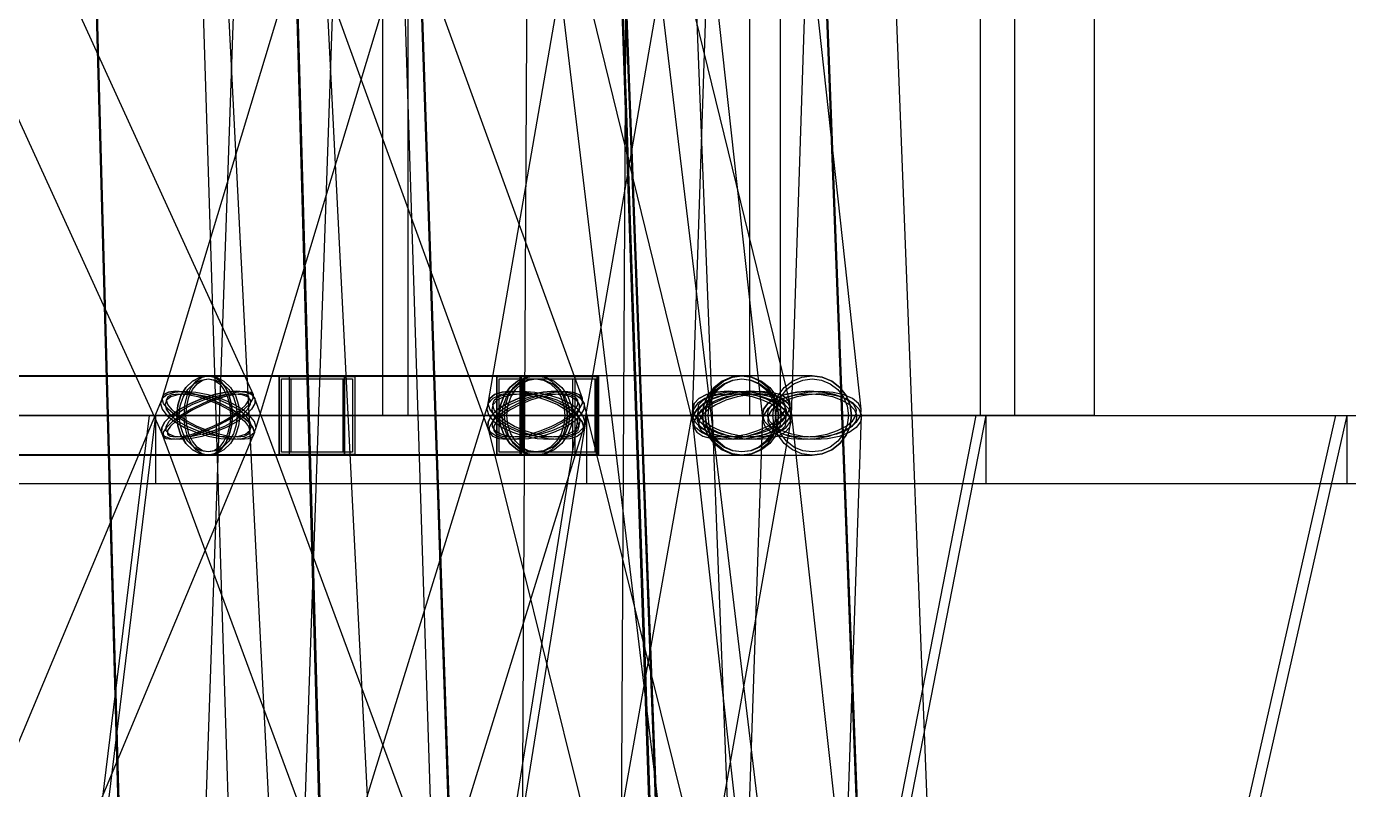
# Model space of a CAD drawing. Header units: millimetres. Extents: x -123812 to 252100, y -3000 to 639000.
# Drawn here: x 6533 to 13302, y 453083 to 456993 of the extents above; entities that cross this region are included whole.
import ezdxf

# ---------------------------------------------------------------- set-up
doc = ezdxf.new("R2010")
doc.units = ezdxf.units.MM
doc.layers.add('D-STR-DECK', color=7, linetype='Continuous', lineweight=25)
doc.layers.add('D-STR-STRC', color=7, linetype='Continuous', lineweight=25)

msp = doc.modelspace()

# ---------------------------------------------------------------- linework, layer by layer
at = {"layer": 'D-STR-DECK'}
for points in [[(5910, 455000), (5910, 460000), (8485.3, 460000), (8485.3, 455000)], [(5910, 455000), (5910, 460000), (8485.3, 460000), (8485.3, 455000)], [(8358, 455000), (8358, 460000), (10392.3, 460000), (10392.3, 455000)], [(8358, 455000), (8358, 460000), (10392.3, 460000), (10392.3, 455000)], [(10236.4, 455000), (10236.4, 460000), (11591.1, 460000), (11591.1, 455000)], [(10236.4, 455000), (10236.4, 460000), (11591.1, 460000), (11591.1, 455000)], [(11417.2, 455000), (11417.2, 460000), (12000, 460000), (12000, 455000)], [(11417.2, 455000), (11417.2, 460000), (12000, 460000), (12000, 455000)], [(1294.1, 454650), (1294.1, 455000), (7194.4, 455000), (7194.4, 454650)], [(1294.1, 454650), (1294.1, 455000), (7194.4, 455000), (7194.4, 454650)], [(1913.4, 454650), (1913.4, 455000), (9400, 455000), (9400, 454650)], [(1913.4, 454650), (1913.4, 455000), (9400, 455000), (9400, 454650)], [(2500, 454650), (2500, 455000), (11444.7, 455000), (11444.7, 454650)], [(2500, 454650), (2500, 455000), (11444.7, 455000), (11444.7, 454650)], [(3043.8, 454650), (3043.8, 455000), (13293.6, 455000), (13293.6, 454650)], [(3043.8, 454650), (3043.8, 455000), (13293.6, 455000), (13293.6, 454650)], [(3535.5, 454650), (3535.5, 455000), (14915, 455000), (14915, 454650)], [(3535.5, 454650), (3535.5, 455000), (14915, 455000), (14915, 454650)], [(3966.8, 454650), (3966.8, 455000), (16281.3, 455000), (16281.3, 454650)], [(3966.8, 454650), (3966.8, 455000), (16281.3, 455000), (16281.3, 454650)], [(4016.9, 445000), (4845.1, 455000), (7194.4, 455000), (5969.9, 445000)], [(4016.9, 445000), (4845.1, 455000), (7194.4, 455000), (5969.9, 445000)], [(4330.1, 454650), (4330.1, 455000), (17368.9, 455000), (17368.9, 454650)], [(4330.1, 454650), (4330.1, 455000), (17368.9, 455000), (17368.9, 454650)], [(4619.4, 454650), (4619.4, 455000), (18159.4, 455000), (18159.4, 454650)], [(4619.4, 454650), (4619.4, 455000), (18159.4, 455000), (18159.4, 454650)], [(4829.6, 454650), (4829.6, 455000), (18639.2, 455000), (18639.2, 454650)], [(4829.6, 454650), (4829.6, 455000), (18639.2, 455000), (18639.2, 454650)], [(4957.2, 454650), (4957.2, 455000), (18800, 455000), (18800, 454650)], [(4957.2, 454650), (4957.2, 455000), (18800, 455000), (18800, 454650)], [(5939.2, 445000), (7163.8, 455000), (9400, 455000), (7800, 445000)], [(5939.2, 445000), (7163.8, 455000), (9400, 455000), (7800, 445000)], [(7760, 445000), (9360, 455000), (11444.7, 455000), (9496.7, 445000)], [(7760, 445000), (9360, 455000), (11444.7, 455000), (9496.7, 445000)], [(9448, 445000), (11396, 455000), (13293.6, 455000), (11030.9, 445000)], [(9448, 445000), (11396, 455000), (13293.6, 455000), (11030.9, 445000)], [(10974.3, 445000), (13237, 455000), (14915, 455000), (12376.3, 445000)], [(10974.3, 445000), (13237, 455000), (14915, 455000), (12376.3, 445000)]]:
    msp.add_lwpolyline(points, close=True, dxfattribs=at)
at = {"layer": 'D-STR-STRC'}
for points in [[(6660.3, 474987.3), (7925.8, 449987.3), (7934.5, 449981.9), (7959.8, 449977.9), (8000.1, 449975.3), (8052.6, 449974.4), (8113.8, 449975.3), (8179.5, 449977.8), (8245.1, 449981.9), (8306.3, 449987.2), (8358.9, 449993.3), (8399.2, 449999.9), (8424.5, 450006.6), (8433.2, 450012.7), (7167.6, 475012.7)], [(7133.8, 474969.9), (10131.5, 449969.9), (10140.1, 449967), (10165.3, 449966.4), (10205.4, 449968.1), (10257.6, 449971.9), (10318.4, 449977.7), (10383.7, 449985), (10449, 449993.3), (10509.8, 450002.1), (10562, 450010.7), (10602.1, 450018.6), (10627.3, 450025.2), (10635.9, 450030.1), (7638.1, 475030.1)], [(8214, 475008.7), (7347.5, 450008.7), (7356.2, 450001.3), (7381.6, 449993.8), (7421.9, 449986.8), (7474.5, 449980.6), (7535.7, 449975.8), (7601.4, 449972.6), (7667.1, 449971.3), (7728.3, 449971.9), (7780.9, 449974.5), (7821.2, 449978.8), (7846.6, 449984.5), (7855.2, 449991.3), (8721.7, 474991.3)], [(9190.6, 475001.4), (9055.8, 450001.4), (9064.4, 449993.9), (9089.8, 449986.8), (9130.2, 449980.7), (9182.8, 449975.8), (9244, 449972.6), (9309.8, 449971.3), (9375.5, 449971.9), (9436.8, 449974.5), (9489.4, 449978.7), (9529.7, 449984.5), (9555.1, 449991.3), (9563.8, 449998.6), (9698.6, 474998.6)], [(4949.6, 459894.4), (7232.9, 454894.4), (7248.1, 454882.2), (7278, 454878), (7320.6, 454882.2), (7373, 454894.4), (7431.5, 454913.8), (7492.3, 454939), (7551.1, 454968.4), (7604, 455000), (7647.3, 455031.6), (7678.1, 455061), (7694.4, 455086.2), (7694.9, 455105.6), (5411.6, 460105.6)], [(7087.5, 459913.8), (8902.5, 454913.8), (8918.4, 454894.4), (8949.5, 454882.2), (8993.6, 454878), (9047.9, 454882.2), (9108.5, 454894.4), (9171.3, 454913.8), (9232.2, 454939), (9286.8, 454968.4), (9331.5, 455000), (9363.3, 455031.6), (9379.9, 455061), (9380.3, 455086.2), (7565.3, 460086.2)], [(8728, 460061), (7219, 455061), (7227.4, 455031.6), (7252, 455000), (7291, 454968.4), (7341.8, 454939), (7400.9, 454913.8), (7464.3, 454894.4), (7527.7, 454882.2), (7586.8, 454878), (7637.4, 454882.2), (7676.2, 454894.4), (7700.6, 454913.8), (7708.8, 454939), (9217.9, 459939)], [(8726.4, 459939), (9949.3, 454939), (9964.8, 454913.8), (9996.1, 454894.4), (10040.9, 454882.2), (10096.3, 454878), (10158.5, 454882.2), (10223.3, 454894.4), (10286.2, 454913.8), (10342.9, 454939), (10389.6, 454968.4), (10423.1, 455000), (10441.1, 455031.6), (10442.5, 455061), (9219.6, 460061)], [(9757.1, 460031.6), (8890.4, 455031.6), (8900.5, 455000), (8926.9, 454968.4), (8968, 454939), (9020.9, 454913.8), (9082, 454894.4), (9147.2, 454882.2), (9211.9, 454878), (9271.9, 454882.2), (9322.9, 454894.4), (9361.6, 454913.8), (9385.3, 454939), (9392.4, 454968.4), (10259, 459968.4)], [(9756.1, 459968.4), (10303.6, 454968.4), (10317.7, 454939), (10348.1, 454913.8), (10392.5, 454894.4), (10448.1, 454882.2), (10511, 454878), (10576.9, 454882.2), (10641.4, 454894.4), (10700, 454913.8), (10748.8, 454939), (10784.4, 454968.4), (10804.4, 455000), (10807.5, 455031.6), (10260, 460031.6)], [(10107.6, 460000), (9942.3, 455000), (9954.5, 454968.4), (9983, 454939), (10026.1, 454913.8), (10080.8, 454894.4), (10143.3, 454882.2), (10209.3, 454878), (10274.5, 454882.2), (10334.3, 454894.4), (10384.7, 454913.8), (10422.2, 454939), (10444.3, 454968.4), (10449.4, 455000), (10614.6, 460000)], [(5277.8, 454796.8), (7463.9, 454796.8), (7495.9, 454803.7), (7525.8, 454824), (7551.4, 454856.3), (7571, 454898.4), (7583.4, 454947.4), (7587.6, 455000), (7583.4, 455052.6), (7571, 455101.6), (7551.4, 455143.7), (7525.8, 455176), (7495.9, 455196.3), (7463.9, 455203.2), (5277.8, 455203.2)], [(5277.8, 454796.8), (7463.9, 454796.8), (7495.9, 454803.7), (7525.8, 454824), (7551.4, 454856.3), (7571, 454898.4), (7583.4, 454947.4), (7587.6, 455000), (7583.4, 455052.6), (7571, 455101.6), (7551.4, 455143.7), (7525.8, 455176), (7495.9, 455196.3), (7463.9, 455203.2), (5277.8, 455203.2)], [(5611.5, 449912.5), (7700.4, 454912.5), (7692.7, 454938.2), (7669.4, 454968), (7632.1, 455000), (7583.3, 455032), (7526.4, 455061.8), (7465.3, 455087.5), (7404, 455107.1), (7346.9, 455119.5), (7297.7, 455123.7), (7259.8, 455119.5), (7235.8, 455107.1), (7227.4, 455087.5), (5138.5, 450087.5)], [(9548.2, 450087.5), (7702.4, 455087.5), (7686.3, 455107.1), (7655.1, 455119.5), (7610.8, 455123.7), (7556.5, 455119.5), (7496, 455107.1), (7433.2, 455087.5), (7372.5, 455061.8), (7318.1, 455032), (7273.6, 455000), (7242, 454968), (7225.6, 454938.2), (7225.4, 454912.5), (9071.3, 449912.5)], [(7846, 449938.2), (9386, 454938.2), (9377.6, 454968), (9353.1, 455000), (9314.2, 455032), (9263.5, 455061.8), (9204.4, 455087.5), (9141.1, 455107.1), (9077.8, 455119.5), (9018.8, 455123.7), (8968.2, 455119.5), (8929.4, 455107.1), (8905, 455087.5), (8896.7, 455061.8), (7356.8, 450061.8)], [(10630.1, 450061.8), (9387.7, 455061.8), (9372.1, 455087.5), (9340.7, 455107.1), (9295.7, 455119.5), (9240.2, 455123.7), (9178, 455119.5), (9113.3, 455107.1), (9050.5, 455087.5), (8993.9, 455061.8), (8947.3, 455032), (8914, 455000), (8896.2, 454968), (8895, 454938.2), (10137.3, 449938.2)], [(9560.6, 449968), (10446.8, 454968), (10436.7, 455000), (10410.3, 455032), (10369.2, 455061.8), (10316.3, 455087.5), (10255.2, 455107.1), (10190.1, 455119.5), (10125.4, 455123.7), (10065.4, 455119.5), (10014.4, 455107.1), (9975.7, 455087.5), (9952.1, 455061.8), (9945, 455032), (9058.9, 450032)], [(11001.9, 450032), (10447.7, 455032), (10433.5, 455061.8), (10403.1, 455087.5), (10358.5, 455107.1), (10302.9, 455119.5), (10240, 455123.7), (10174.1, 455119.5), (10109.6, 455107.1), (10051, 455087.5), (10002.4, 455061.8), (9966.8, 455032), (9947, 455000), (9944, 454968), (10498.1, 449968)], [(10637.2, 450000), (10809.1, 455000), (10796.9, 455032), (10768.3, 455061.8), (10725.1, 455087.5), (10670.5, 455107.1), (10608, 455119.5), (10541.9, 455123.7), (10476.7, 455119.5), (10417, 455107.1), (10366.6, 455087.5), (10329.2, 455061.8), (10307.1, 455032), (10302, 455000), (10130.2, 450000)]]:
    msp.add_lwpolyline(points, dxfattribs=at)
for points in [[(6809.9, 460000), (6946.2, 455000), (7981.6, 455000), (7843, 460000)], [(6814.9, 460000), (6952, 455000), (7975.9, 455000), (7837.9, 460000)], [(7345.5, 460000), (7503.1, 455000), (8538.5, 455000), (8378.6, 460000)], [(8456.4, 460000), (8623.7, 455000), (9659.1, 455000), (9489.5, 460000)], [(8461.5, 460000), (8629.4, 455000), (9653.3, 455000), (9484.5, 460000)], [(9491.5, 460000), (9678.2, 455000), (10713.6, 455000), (10524.6, 460000)], [(9496.6, 460000), (9683.9, 455000), (10707.8, 455000), (10519.5, 460000)], [(9849.6, 460000), (10043.6, 455000), (11067.5, 455000), (10872.6, 460000)], [(4489.4, 454800), (8162.2, 454800), (8162.2, 455200), (4489.4, 455200)], [(4489.4, 454800), (8162.2, 454800), (8162.2, 455200), (4489.4, 455200)], [(7302.7, 455000), (7308.2, 454947.4), (7324.3, 454898.4), (7349.9, 454856.3), (7383.3, 454824), (7422.2, 454803.7), (7463.9, 454796.8), (9141.4, 454796.8), (9183.1, 454803.7), (9222, 454824), (9255.4, 454856.3), (9281, 454898.4), (9297.1, 454947.4), (9302.6, 455000), (9297.1, 455052.6), (9281, 455101.6), (9255.4, 455143.7), (9222, 455176), (9183.1, 455196.3), (9141.4, 455203.2), (7463.9, 455203.2), (7422.2, 455196.3), (7383.3, 455176), (7349.9, 455143.7), (7324.3, 455101.6), (7308.2, 455052.6)], [(7625.1, 455000), (7619.6, 454947.4), (7603.5, 454898.4), (7577.9, 454856.3), (7544.5, 454824), (7505.6, 454803.7), (7463.9, 454796.8), (7422.2, 454803.7), (7383.3, 454824), (7349.9, 454856.3), (7324.3, 454898.4), (7308.2, 454947.4), (7302.7, 455000), (7308.2, 455052.6), (7324.3, 455101.6), (7349.9, 455143.7), (7383.3, 455176), (7422.2, 455196.3), (7463.9, 455203.2), (7505.6, 455196.3), (7544.5, 455176), (7577.9, 455143.7), (7603.5, 455101.6), (7619.6, 455052.6)], [(7302.7, 455000), (7308.2, 454947.4), (7324.3, 454898.4), (7349.9, 454856.3), (7383.3, 454824), (7422.2, 454803.7), (7463.9, 454796.8), (9141.4, 454796.8), (9183.1, 454803.7), (9222, 454824), (9255.4, 454856.3), (9281, 454898.4), (9297.1, 454947.4), (9302.6, 455000), (9297.1, 455052.6), (9281, 455101.6), (9255.4, 455143.7), (9222, 455176), (9183.1, 455196.3), (9141.4, 455203.2), (7463.9, 455203.2), (7422.2, 455196.3), (7383.3, 455176), (7349.9, 455143.7), (7324.3, 455101.6), (7308.2, 455052.6)], [(7625.1, 455000), (7619.6, 454947.4), (7603.5, 454898.4), (7577.9, 454856.3), (7544.5, 454824), (7505.6, 454803.7), (7463.9, 454796.8), (7422.2, 454803.7), (7383.3, 454824), (7349.9, 454856.3), (7324.3, 454898.4), (7308.2, 454947.4), (7302.7, 455000), (7308.2, 455052.6), (7324.3, 455101.6), (7349.9, 455143.7), (7383.3, 455176), (7422.2, 455196.3), (7463.9, 455203.2), (7505.6, 455196.3), (7544.5, 455176), (7577.9, 455143.7), (7603.5, 455101.6), (7619.6, 455052.6)], [(7612.4, 455000), (7607.4, 454951.5), (7592.5, 454906.4), (7568.9, 454867.6), (7538.2, 454837.9), (7502.3, 454819.2), (7463.9, 454812.8), (7425.5, 454819.2), (7389.6, 454837.9), (7358.9, 454867.6), (7335.3, 454906.4), (7320.4, 454951.5), (7315.4, 455000), (7320.4, 455048.5), (7335.3, 455093.6), (7358.9, 455132.4), (7389.6, 455162.1), (7425.5, 455180.8), (7463.9, 455187.2), (7502.3, 455180.8), (7538.2, 455162.1), (7568.9, 455132.4), (7592.5, 455093.6), (7607.4, 455048.5)], [(7612.4, 455000), (7607.4, 454951.5), (7592.5, 454906.4), (7568.9, 454867.6), (7538.2, 454837.9), (7502.3, 454819.2), (7463.9, 454812.8), (7425.5, 454819.2), (7389.6, 454837.9), (7358.9, 454867.6), (7335.3, 454906.4), (7320.4, 454951.5), (7315.4, 455000), (7320.4, 455048.5), (7335.3, 455093.6), (7358.9, 455132.4), (7389.6, 455162.1), (7425.5, 455180.8), (7463.9, 455187.2), (7502.3, 455180.8), (7538.2, 455162.1), (7568.9, 455132.4), (7592.5, 455093.6), (7607.4, 455048.5)], [(7587.6, 455000), (7583.4, 454947.4), (7571, 454898.4), (7551.4, 454856.3), (7525.8, 454824), (7495.9, 454803.7), (7463.9, 454796.8), (7431.9, 454803.7), (7402.1, 454824), (7376.4, 454856.3), (7356.8, 454898.4), (7344.4, 454947.4), (7340.2, 455000), (7344.4, 455052.6), (7356.8, 455101.6), (7376.4, 455143.7), (7402.1, 455176), (7431.9, 455196.3), (7463.9, 455203.2), (7495.9, 455196.3), (7525.8, 455176), (7551.4, 455143.7), (7571, 455101.6), (7583.4, 455052.6)], [(7587.6, 455000), (7583.4, 454947.4), (7571, 454898.4), (7551.4, 454856.3), (7525.8, 454824), (7495.9, 454803.7), (7463.9, 454796.8), (7431.9, 454803.7), (7402.1, 454824), (7376.4, 454856.3), (7356.8, 454898.4), (7344.4, 454947.4), (7340.2, 455000), (7344.4, 455052.6), (7356.8, 455101.6), (7376.4, 455143.7), (7402.1, 455176), (7431.9, 455196.3), (7463.9, 455203.2), (7495.9, 455196.3), (7525.8, 455176), (7551.4, 455143.7), (7571, 455101.6), (7583.4, 455052.6)], [(7577.9, 455000), (7574, 454951.5), (7562.6, 454906.4), (7544.5, 454867.6), (7520.9, 454837.9), (7493.4, 454819.2), (7463.9, 454812.8), (7434.4, 454819.2), (7406.9, 454837.9), (7383.3, 454867.6), (7365.2, 454906.4), (7353.8, 454951.5), (7349.9, 455000), (7353.8, 455048.5), (7365.2, 455093.6), (7383.3, 455132.4), (7406.9, 455162.1), (7434.4, 455180.8), (7463.9, 455187.2), (7493.4, 455180.8), (7520.9, 455162.1), (7544.5, 455132.4), (7562.6, 455093.6), (7574, 455048.5)], [(7577.9, 455000), (7574, 454951.5), (7562.6, 454906.4), (7544.5, 454867.6), (7520.9, 454837.9), (7493.4, 454819.2), (7463.9, 454812.8), (7434.4, 454819.2), (7406.9, 454837.9), (7383.3, 454867.6), (7365.2, 454906.4), (7353.8, 454951.5), (7349.9, 455000), (7353.8, 455048.5), (7365.2, 455093.6), (7383.3, 455132.4), (7406.9, 455162.1), (7434.4, 455180.8), (7463.9, 455187.2), (7493.4, 455180.8), (7520.9, 455162.1), (7544.5, 455132.4), (7562.6, 455093.6), (7574, 455048.5)], [(7827.6, 454800), (9454.8, 454800), (9454.8, 455200), (7827.6, 455200)], [(7827.6, 455200), (8214, 455200), (8214, 454800), (7827.6, 454800)], [(7827.6, 454800), (9454.8, 454800), (9454.8, 455200), (7827.6, 455200)], [(7827.6, 455200), (8214, 455200), (8214, 454800), (7827.6, 454800)], [(7839.2, 455188), (8202.4, 455188), (8202.4, 454812), (7839.2, 454812)], [(7839.2, 455188), (8202.4, 455188), (8202.4, 454812), (7839.2, 454812)], [(7879.4, 455200), (8162.2, 455200), (8162.2, 454800), (7879.4, 454800)], [(7879.4, 455200), (8162.2, 455200), (8162.2, 454800), (7879.4, 454800)], [(7887.8, 455188), (8153.7, 455188), (8153.7, 454812), (7887.8, 454812)], [(7887.8, 455188), (8153.7, 455188), (8153.7, 454812), (7887.8, 454812)], [(8941.4, 454800), (9461.5, 454800), (9461.5, 455200), (8941.4, 455200)], [(8941.4, 455200), (9341.3, 455200), (9341.3, 454800), (8941.4, 454800)], [(8953.4, 455188), (9329.3, 455188), (9329.3, 454812), (8953.4, 454812)], [(8953.6, 455000), (8960, 454947.4), (8978.8, 454898.4), (9008.6, 454856.3), (9047.5, 454824), (9092.8, 454803.7), (9141.4, 454796.8), (10195.9, 454796.8), (10244.5, 454803.7), (10289.7, 454824), (10328.6, 454856.3), (10358.5, 454898.4), (10377.2, 454947.4), (10383.6, 455000), (10377.2, 455052.6), (10358.5, 455101.6), (10328.6, 455143.7), (10289.7, 455176), (10244.5, 455196.3), (10195.9, 455203.2), (9141.4, 455203.2), (9092.8, 455196.3), (9047.5, 455176), (9008.6, 455143.7), (8978.8, 455101.6), (8960, 455052.6)], [(9329.1, 455000), (9322.7, 454947.4), (9304, 454898.4), (9274.1, 454856.3), (9235.2, 454824), (9190, 454803.7), (9141.4, 454796.8), (9092.8, 454803.7), (9047.5, 454824), (9008.6, 454856.3), (8978.8, 454898.4), (8960, 454947.4), (8953.6, 455000), (8960, 455052.6), (8978.8, 455101.6), (9008.6, 455143.7), (9047.5, 455176), (9092.8, 455196.3), (9141.4, 455203.2), (9190, 455196.3), (9235.2, 455176), (9274.1, 455143.7), (9304, 455101.6), (9322.7, 455052.6)], [(8953.6, 455000), (8960, 454947.4), (8978.8, 454898.4), (9008.6, 454856.3), (9047.5, 454824), (9092.8, 454803.7), (9141.4, 454796.8), (10195.9, 454796.8), (10244.5, 454803.7), (10289.7, 454824), (10328.6, 454856.3), (10358.5, 454898.4), (10377.2, 454947.4), (10383.6, 455000), (10377.2, 455052.6), (10358.5, 455101.6), (10328.6, 455143.7), (10289.7, 455176), (10244.5, 455196.3), (10195.9, 455203.2), (9141.4, 455203.2), (9092.8, 455196.3), (9047.5, 455176), (9008.6, 455143.7), (8978.8, 455101.6), (8960, 455052.6)], [(9329.1, 455000), (9322.7, 454947.4), (9304, 454898.4), (9274.1, 454856.3), (9235.2, 454824), (9190, 454803.7), (9141.4, 454796.8), (9092.8, 454803.7), (9047.5, 454824), (9008.6, 454856.3), (8978.8, 454898.4), (8960, 454947.4), (8953.6, 455000), (8960, 455052.6), (8978.8, 455101.6), (9008.6, 455143.7), (9047.5, 455176), (9092.8, 455196.3), (9141.4, 455203.2), (9190, 455196.3), (9235.2, 455176), (9274.1, 455143.7), (9304, 455101.6), (9322.7, 455052.6)], [(9314.3, 455000), (9308.4, 454951.5), (9291.2, 454906.4), (9263.7, 454867.6), (9227.9, 454837.9), (9186.1, 454819.2), (9141.4, 454812.8), (9096.6, 454819.2), (9054.9, 454837.9), (9019.1, 454867.6), (8991.6, 454906.4), (8974.3, 454951.5), (8968.4, 455000), (8974.3, 455048.5), (8991.6, 455093.6), (9019.1, 455132.4), (9054.9, 455162.1), (9096.6, 455180.8), (9141.4, 455187.2), (9186.1, 455180.8), (9227.9, 455162.1), (9263.7, 455132.4), (9291.2, 455093.6), (9308.4, 455048.5)], [(9314.3, 455000), (9308.4, 454951.5), (9291.2, 454906.4), (9263.7, 454867.6), (9227.9, 454837.9), (9186.1, 454819.2), (9141.4, 454812.8), (9096.6, 454819.2), (9054.9, 454837.9), (9019.1, 454867.6), (8991.6, 454906.4), (8974.3, 454951.5), (8968.4, 455000), (8974.3, 455048.5), (8991.6, 455093.6), (9019.1, 455132.4), (9054.9, 455162.1), (9096.6, 455180.8), (9141.4, 455187.2), (9186.1, 455180.8), (9227.9, 455162.1), (9263.7, 455132.4), (9291.2, 455093.6), (9308.4, 455048.5)], [(9302.6, 455000), (9297.1, 454947.4), (9281, 454898.4), (9255.4, 454856.3), (9222, 454824), (9183.1, 454803.7), (9141.4, 454796.8), (9099.7, 454803.7), (9060.8, 454824), (9027.4, 454856.3), (9001.8, 454898.4), (8985.7, 454947.4), (8980.2, 455000), (8985.7, 455052.6), (9001.8, 455101.6), (9027.4, 455143.7), (9060.8, 455176), (9099.7, 455196.3), (9141.4, 455203.2), (9183.1, 455196.3), (9222, 455176), (9255.4, 455143.7), (9281, 455101.6), (9297.1, 455052.6)], [(9302.6, 455000), (9297.1, 454947.4), (9281, 454898.4), (9255.4, 454856.3), (9222, 454824), (9183.1, 454803.7), (9141.4, 454796.8), (9099.7, 454803.7), (9060.8, 454824), (9027.4, 454856.3), (9001.8, 454898.4), (8985.7, 454947.4), (8980.2, 455000), (8985.7, 455052.6), (9001.8, 455101.6), (9027.4, 455143.7), (9060.8, 455176), (9099.7, 455196.3), (9141.4, 455203.2), (9183.1, 455196.3), (9222, 455176), (9255.4, 455143.7), (9281, 455101.6), (9297.1, 455052.6)], [(9289.9, 455000), (9284.8, 454951.5), (9270, 454906.4), (9246.4, 454867.6), (9215.6, 454837.9), (9179.8, 454819.2), (9141.4, 454812.8), (9102.9, 454819.2), (9067.1, 454837.9), (9036.4, 454867.6), (9012.8, 454906.4), (8997.9, 454951.5), (8992.9, 455000), (8997.9, 455048.5), (9012.8, 455093.6), (9036.4, 455132.4), (9067.1, 455162.1), (9102.9, 455180.8), (9141.4, 455187.2), (9179.8, 455180.8), (9215.6, 455162.1), (9246.4, 455132.4), (9270, 455093.6), (9284.8, 455048.5)], [(9289.9, 455000), (9284.8, 454951.5), (9270, 454906.4), (9246.4, 454867.6), (9215.6, 454837.9), (9179.8, 454819.2), (9141.4, 454812.8), (9102.9, 454819.2), (9067.1, 454837.9), (9036.4, 454867.6), (9012.8, 454906.4), (8997.9, 454951.5), (8992.9, 455000), (8997.9, 455048.5), (9012.8, 455093.6), (9036.4, 455132.4), (9067.1, 455162.1), (9102.9, 455180.8), (9141.4, 455187.2), (9179.8, 455180.8), (9215.6, 455162.1), (9246.4, 455132.4), (9270, 455093.6), (9284.8, 455048.5)], [(9061.6, 455200), (9461.5, 455200), (9461.5, 454800), (9061.6, 454800)], [(9068.4, 455200), (9454.8, 455200), (9454.8, 454800), (9068.4, 454800)], [(9068.4, 455200), (9454.8, 455200), (9454.8, 454800), (9068.4, 454800)], [(9073.6, 455188), (9449.5, 455188), (9449.5, 454812), (9073.6, 454812)], [(9080, 455188), (9443.2, 455188), (9443.2, 454812), (9080, 454812)], [(9080, 455188), (9443.2, 455188), (9443.2, 454812), (9080, 454812)], [(9994.4, 455000), (10001.3, 454947.4), (10021.4, 454898.4), (10053.4, 454856.3), (10095.2, 454824), (10143.7, 454803.7), (10195.9, 454796.8), (10555.6, 454796.8), (10607.7, 454803.7), (10656.3, 454824), (10698, 454856.3), (10730, 454898.4), (10750.2, 454947.4), (10757, 455000), (10750.2, 455052.6), (10730, 455101.6), (10698, 455143.7), (10656.3, 455176), (10607.7, 455196.3), (10555.6, 455203.2), (10195.9, 455203.2), (10143.7, 455196.3), (10095.2, 455176), (10053.4, 455143.7), (10021.4, 455101.6), (10001.3, 455052.6)], [(10397.3, 455000), (10390.5, 454947.4), (10370.4, 454898.4), (10338.3, 454856.3), (10296.6, 454824), (10248, 454803.7), (10195.9, 454796.8), (10143.7, 454803.7), (10095.2, 454824), (10053.4, 454856.3), (10021.4, 454898.4), (10001.3, 454947.4), (9994.4, 455000), (10001.3, 455052.6), (10021.4, 455101.6), (10053.4, 455143.7), (10095.2, 455176), (10143.7, 455196.3), (10195.9, 455203.2), (10248, 455196.3), (10296.6, 455176), (10338.3, 455143.7), (10370.4, 455101.6), (10390.5, 455052.6)], [(9994.4, 455000), (10001.3, 454947.4), (10021.4, 454898.4), (10053.4, 454856.3), (10095.2, 454824), (10143.7, 454803.7), (10195.9, 454796.8), (10555.6, 454796.8), (10607.7, 454803.7), (10656.3, 454824), (10698, 454856.3), (10730, 454898.4), (10750.2, 454947.4), (10757, 455000), (10750.2, 455052.6), (10730, 455101.6), (10698, 455143.7), (10656.3, 455176), (10607.7, 455196.3), (10555.6, 455203.2), (10195.9, 455203.2), (10143.7, 455196.3), (10095.2, 455176), (10053.4, 455143.7), (10021.4, 455101.6), (10001.3, 455052.6)], [(10397.3, 455000), (10390.5, 454947.4), (10370.4, 454898.4), (10338.3, 454856.3), (10296.6, 454824), (10248, 454803.7), (10195.9, 454796.8), (10143.7, 454803.7), (10095.2, 454824), (10053.4, 454856.3), (10021.4, 454898.4), (10001.3, 454947.4), (9994.4, 455000), (10001.3, 455052.6), (10021.4, 455101.6), (10053.4, 455143.7), (10095.2, 455176), (10143.7, 455196.3), (10195.9, 455203.2), (10248, 455196.3), (10296.6, 455176), (10338.3, 455143.7), (10370.4, 455101.6), (10390.5, 455052.6)], [(10383.6, 455000), (10377.2, 454947.4), (10358.5, 454898.4), (10328.6, 454856.3), (10289.7, 454824), (10244.5, 454803.7), (10195.9, 454796.8), (10147.3, 454803.7), (10102, 454824), (10063.1, 454856.3), (10033.3, 454898.4), (10014.5, 454947.4), (10008.2, 455000), (10014.5, 455052.6), (10033.3, 455101.6), (10063.1, 455143.7), (10102, 455176), (10147.3, 455196.3), (10195.9, 455203.2), (10244.5, 455196.3), (10289.7, 455176), (10328.6, 455143.7), (10358.5, 455101.6), (10377.2, 455052.6)], [(10383.6, 455000), (10377.2, 454947.4), (10358.5, 454898.4), (10328.6, 454856.3), (10289.7, 454824), (10244.5, 454803.7), (10195.9, 454796.8), (10147.3, 454803.7), (10102, 454824), (10063.1, 454856.3), (10033.3, 454898.4), (10014.5, 454947.4), (10008.2, 455000), (10014.5, 455052.6), (10033.3, 455101.6), (10063.1, 455143.7), (10102, 455176), (10147.3, 455196.3), (10195.9, 455203.2), (10244.5, 455196.3), (10289.7, 455176), (10328.6, 455143.7), (10358.5, 455101.6), (10377.2, 455052.6)], [(10381.5, 455000), (10375.2, 454951.5), (10356.6, 454906.4), (10327.1, 454867.6), (10288.7, 454837.9), (10243.9, 454819.2), (10195.9, 454812.8), (10147.8, 454819.2), (10103.1, 454837.9), (10064.6, 454867.6), (10035.2, 454906.4), (10016.6, 454951.5), (10010.3, 455000), (10016.6, 455048.5), (10035.2, 455093.6), (10064.6, 455132.4), (10103.1, 455162.1), (10147.8, 455180.8), (10195.9, 455187.2), (10243.9, 455180.8), (10288.7, 455162.1), (10327.1, 455132.4), (10356.6, 455093.6), (10375.2, 455048.5)], [(10381.5, 455000), (10375.2, 454951.5), (10356.6, 454906.4), (10327.1, 454867.6), (10288.7, 454837.9), (10243.9, 454819.2), (10195.9, 454812.8), (10147.8, 454819.2), (10103.1, 454837.9), (10064.6, 454867.6), (10035.2, 454906.4), (10016.6, 454951.5), (10010.3, 455000), (10016.6, 455048.5), (10035.2, 455093.6), (10064.6, 455132.4), (10103.1, 455162.1), (10147.8, 455180.8), (10195.9, 455187.2), (10243.9, 455180.8), (10288.7, 455162.1), (10327.1, 455132.4), (10356.6, 455093.6), (10375.2, 455048.5)], [(10368.8, 455000), (10362.9, 454951.5), (10345.7, 454906.4), (10318.2, 454867.6), (10282.4, 454837.9), (10240.6, 454819.2), (10195.9, 454812.8), (10151.1, 454819.2), (10109.4, 454837.9), (10073.6, 454867.6), (10046.1, 454906.4), (10028.8, 454951.5), (10022.9, 455000), (10028.8, 455048.5), (10046.1, 455093.6), (10073.6, 455132.4), (10109.4, 455162.1), (10151.1, 455180.8), (10195.9, 455187.2), (10240.6, 455180.8), (10282.4, 455162.1), (10318.2, 455132.4), (10345.7, 455093.6), (10362.9, 455048.5)], [(10368.8, 455000), (10362.9, 454951.5), (10345.7, 454906.4), (10318.2, 454867.6), (10282.4, 454837.9), (10240.6, 454819.2), (10195.9, 454812.8), (10151.1, 454819.2), (10109.4, 454837.9), (10073.6, 454867.6), (10046.1, 454906.4), (10028.8, 454951.5), (10022.9, 455000), (10028.8, 455048.5), (10046.1, 455093.6), (10073.6, 455132.4), (10109.4, 455162.1), (10151.1, 455180.8), (10195.9, 455187.2), (10240.6, 455180.8), (10282.4, 455162.1), (10318.2, 455132.4), (10345.7, 455093.6), (10362.9, 455048.5)], [(10757, 455000), (10750.2, 454947.4), (10730, 454898.4), (10698, 454856.3), (10656.3, 454824), (10607.7, 454803.7), (10555.6, 454796.8), (10503.4, 454803.7), (10454.8, 454824), (10413.1, 454856.3), (10381.1, 454898.4), (10361, 454947.4), (10354.1, 455000), (10361, 455052.6), (10381.1, 455101.6), (10413.1, 455143.7), (10454.8, 455176), (10503.4, 455196.3), (10555.6, 455203.2), (10607.7, 455196.3), (10656.3, 455176), (10698, 455143.7), (10730, 455101.6), (10750.2, 455052.6)], [(10757, 455000), (10750.2, 454947.4), (10730, 454898.4), (10698, 454856.3), (10656.3, 454824), (10607.7, 454803.7), (10555.6, 454796.8), (10503.4, 454803.7), (10454.8, 454824), (10413.1, 454856.3), (10381.1, 454898.4), (10361, 454947.4), (10354.1, 455000), (10361, 455052.6), (10381.1, 455101.6), (10413.1, 455143.7), (10454.8, 455176), (10503.4, 455196.3), (10555.6, 455203.2), (10607.7, 455196.3), (10656.3, 455176), (10698, 455143.7), (10730, 455101.6), (10750.2, 455052.6)], [(10741.2, 455000), (10734.8, 454951.5), (10716.3, 454906.4), (10686.8, 454867.6), (10648.4, 454837.9), (10603.6, 454819.2), (10555.6, 454812.8), (10507.5, 454819.2), (10462.8, 454837.9), (10424.3, 454867.6), (10394.8, 454906.4), (10376.3, 454951.5), (10370, 455000), (10376.3, 455048.5), (10394.8, 455093.6), (10424.3, 455132.4), (10462.8, 455162.1), (10507.5, 455180.8), (10555.6, 455187.2), (10603.6, 455180.8), (10648.4, 455162.1), (10686.8, 455132.4), (10716.3, 455093.6), (10734.8, 455048.5)], [(10741.2, 455000), (10734.8, 454951.5), (10716.3, 454906.4), (10686.8, 454867.6), (10648.4, 454837.9), (10603.6, 454819.2), (10555.6, 454812.8), (10507.5, 454819.2), (10462.8, 454837.9), (10424.3, 454867.6), (10394.8, 454906.4), (10376.3, 454951.5), (10370, 455000), (10376.3, 455048.5), (10394.8, 455093.6), (10424.3, 455132.4), (10462.8, 455162.1), (10507.5, 455180.8), (10555.6, 455187.2), (10603.6, 455180.8), (10648.4, 455162.1), (10686.8, 455132.4), (10716.3, 455093.6), (10734.8, 455048.5)], [(7252, 455000), (7291, 454968.4), (7341.8, 454939), (7400.9, 454913.8), (7464.3, 454894.4), (7527.7, 454882.2), (7586.8, 454878), (7637.4, 454882.2), (7676.2, 454894.4), (7700.6, 454913.8), (7708.8, 454939), (7700.4, 454968.4), (7675.8, 455000), (7636.8, 455031.6), (7586, 455061), (7526.9, 455086.2), (7463.5, 455105.6), (7400.1, 455117.8), (7341.1, 455122), (7290.4, 455117.8), (7251.6, 455105.6), (7227.2, 455086.2), (7219, 455061), (7227.4, 455031.6)], [(7654.2, 455000), (7609.7, 454968), (7555.3, 454938.2), (7494.6, 454912.5), (7431.9, 454892.9), (7371.3, 454880.5), (7317, 454876.3), (7272.7, 454880.5), (7241.5, 454892.9), (7225.4, 454912.5), (7225.6, 454938.2), (7242, 454968), (7273.6, 455000), (7318.1, 455032), (7372.5, 455061.8), (7433.2, 455087.5), (7496, 455107.1), (7556.5, 455119.5), (7610.8, 455123.7), (7655.1, 455119.5), (7686.3, 455107.1), (7702.4, 455087.5), (7702.2, 455061.8), (7685.8, 455032)], [(7632.1, 455000), (7669.4, 454968), (7692.7, 454938.2), (7700.4, 454912.5), (7692, 454892.9), (7668, 454880.5), (7630.1, 454876.3), (7581, 454880.5), (7523.8, 454892.9), (7462.5, 454912.5), (7401.4, 454938.2), (7344.5, 454968), (7295.7, 455000), (7258.4, 455032), (7235.1, 455061.8), (7227.4, 455087.5), (7235.8, 455107.1), (7259.8, 455119.5), (7297.7, 455123.7), (7346.9, 455119.5), (7404, 455107.1), (7465.3, 455087.5), (7526.4, 455061.8), (7583.3, 455032)], [(7323.9, 455000), (7280.5, 454968.4), (7249.7, 454939), (7233.4, 454913.8), (7232.9, 454894.4), (7248.1, 454882.2), (7278, 454878), (7320.6, 454882.2), (7373, 454894.4), (7431.5, 454913.8), (7492.3, 454939), (7551.1, 454968.4), (7604, 455000), (7647.3, 455031.6), (7678.1, 455061), (7694.4, 455086.2), (7694.9, 455105.6), (7679.7, 455117.8), (7649.8, 455122), (7607.2, 455117.8), (7554.9, 455105.6), (7496.3, 455086.2), (7435.6, 455061), (7376.7, 455031.6)], [(7272.9, 455000), (7308, 454971.5), (7353.8, 454945), (7407.1, 454922.2), (7464.3, 454904.8), (7521.4, 454893.8), (7574.7, 454890), (7620.3, 454893.8), (7655.3, 454904.8), (7677.3, 454922.2), (7684.7, 454945), (7677.1, 454971.5), (7655, 455000), (7619.8, 455028.5), (7574, 455055), (7520.7, 455077.8), (7463.5, 455095.2), (7406.4, 455106.2), (7353.1, 455110), (7307.5, 455106.2), (7272.5, 455095.2), (7250.5, 455077.8), (7243.1, 455055), (7250.7, 455028.5)], [(7635.5, 455000), (7595.4, 454971.1), (7546.3, 454944.2), (7491.6, 454921.1), (7435, 454903.4), (7380.4, 454892.3), (7331.5, 454888.5), (7291.6, 454892.3), (7263.4, 454903.4), (7248.9, 454921.1), (7249.1, 454944.2), (7263.9, 454971.1), (7292.3, 455000), (7332.4, 455028.9), (7381.5, 455055.8), (7436.2, 455078.9), (7492.8, 455096.6), (7547.4, 455107.7), (7596.3, 455111.5), (7636.2, 455107.7), (7664.4, 455096.6), (7678.9, 455078.9), (7678.7, 455055.8), (7663.9, 455028.9)], [(7615.5, 455000), (7649.2, 454971.1), (7670.2, 454944.2), (7677.1, 454921.1), (7669.5, 454903.4), (7647.9, 454892.3), (7613.8, 454888.5), (7569.4, 454892.3), (7517.9, 454903.4), (7462.7, 454921.1), (7407.5, 454944.2), (7356.2, 454971.1), (7312.3, 455000), (7278.6, 455028.9), (7257.6, 455055.8), (7250.7, 455078.9), (7258.3, 455096.6), (7279.9, 455107.7), (7314, 455111.5), (7358.4, 455107.7), (7409.9, 455096.6), (7465.1, 455078.9), (7520.3, 455055.8), (7571.6, 455028.9)], [(7337.6, 455000), (7298.6, 454971.5), (7270.8, 454945), (7256.1, 454922.2), (7255.6, 454904.8), (7269.4, 454893.8), (7296.3, 454890), (7334.7, 454893.8), (7381.9, 454904.8), (7434.7, 454922.2), (7489.5, 454945), (7542.5, 454971.5), (7590.2, 455000), (7629.2, 455028.5), (7657, 455055), (7671.7, 455077.8), (7672.2, 455095.2), (7658.5, 455106.2), (7631.5, 455110), (7593.1, 455106.2), (7545.9, 455095.2), (7493.1, 455077.8), (7438.3, 455055), (7385.3, 455028.5)], [(8900.5, 455000), (8926.9, 454968.4), (8968, 454939), (9020.9, 454913.8), (9082, 454894.4), (9147.2, 454882.2), (9211.9, 454878), (9271.9, 454882.2), (9322.9, 454894.4), (9361.6, 454913.8), (9385.3, 454939), (9392.4, 454968.4), (9382.3, 455000), (9355.8, 455031.6), (9314.8, 455061), (9261.9, 455086.2), (9200.7, 455105.6), (9135.6, 455117.8), (9070.8, 455122), (9010.9, 455117.8), (8959.8, 455105.6), (8921.1, 455086.2), (8897.5, 455061), (8890.4, 455031.6)], [(9368.8, 455000), (9335.4, 454968), (9288.9, 454938.2), (9232.3, 454912.5), (9169.4, 454892.9), (9104.7, 454880.5), (9042.5, 454876.3), (8987, 454880.5), (8942.1, 454892.9), (8910.7, 454912.5), (8895, 454938.2), (8896.2, 454968), (8914, 455000), (8947.3, 455032), (8993.9, 455061.8), (9050.5, 455087.5), (9113.3, 455107.1), (9178, 455119.5), (9240.2, 455123.7), (9295.7, 455119.5), (9340.7, 455107.1), (9372.1, 455087.5), (9387.7, 455061.8), (9386.6, 455032)], [(9353.1, 455000), (9377.6, 454968), (9386, 454938.2), (9377.8, 454912.5), (9353.4, 454892.9), (9314.6, 454880.5), (9263.9, 454876.3), (9205, 454880.5), (9141.7, 454892.9), (9078.3, 454912.5), (9019.3, 454938.2), (8968.6, 454968), (8929.7, 455000), (8905.2, 455032), (8896.7, 455061.8), (8905, 455087.5), (8929.4, 455107.1), (8968.2, 455119.5), (9018.8, 455123.7), (9077.8, 455119.5), (9141.1, 455107.1), (9204.4, 455087.5), (9263.5, 455061.8), (9314.2, 455032)], [(8951.3, 455000), (8919.5, 454968.4), (8902.9, 454939), (8902.5, 454913.8), (8918.4, 454894.4), (8949.5, 454882.2), (8993.6, 454878), (9047.9, 454882.2), (9108.5, 454894.4), (9171.3, 454913.8), (9232.2, 454939), (9286.8, 454968.4), (9331.5, 455000), (9363.3, 455031.6), (9379.9, 455061), (9380.3, 455086.2), (9364.4, 455105.6), (9333.3, 455117.8), (9289.1, 455122), (9234.9, 455117.8), (9174.3, 455105.6), (9111.4, 455086.2), (9050.6, 455061), (8996, 455031.6)], [(8924.2, 455000), (8948, 454971.5), (8985.1, 454945), (9032.8, 454922.2), (9087.9, 454904.8), (9146.6, 454893.8), (9205, 454890), (9259, 454893.8), (9305.1, 454904.8), (9340, 454922.2), (9361.3, 454945), (9367.7, 454971.5), (9358.6, 455000), (9334.7, 455028.5), (9297.7, 455055), (9250, 455077.8), (9194.9, 455095.2), (9136.2, 455106.2), (9077.8, 455110), (9023.7, 455106.2), (8977.7, 455095.2), (8942.8, 455077.8), (8921.5, 455055), (8915.1, 455028.5)], [(9346.4, 455000), (9316.3, 454971.1), (9274.3, 454944.2), (9223.3, 454921.1), (9166.7, 454903.4), (9108.3, 454892.3), (9052.2, 454888.5), (9002.2, 454892.3), (8961.7, 454903.4), (8933.4, 454921.1), (8919.3, 454944.2), (8920.3, 454971.1), (8936.4, 455000), (8966.4, 455028.9), (9008.4, 455055.8), (9059.5, 455078.9), (9116.1, 455096.6), (9174.4, 455107.7), (9230.5, 455111.5), (9280.5, 455107.7), (9321.1, 455096.6), (9349.4, 455078.9), (9363.5, 455055.8), (9362.5, 455028.9)], [(9332.3, 455000), (9354.4, 454971.1), (9361.9, 454944.2), (9354.5, 454921.1), (9332.5, 454903.4), (9297.5, 454892.3), (9251.9, 454888.5), (9198.7, 454892.3), (9141.6, 454903.4), (9084.5, 454921.1), (9031.3, 454944.2), (8985.6, 454971.1), (8950.5, 455000), (8928.4, 455028.9), (8920.8, 455055.8), (8928.3, 455078.9), (8950.2, 455096.6), (8985.2, 455107.7), (9030.9, 455111.5), (9084.1, 455107.7), (9141.1, 455096.6), (9198.2, 455078.9), (9251.4, 455055.8), (9297.2, 455028.9)], [(8970, 455000), (8941.3, 454971.5), (8926.3, 454945), (8926, 454922.2), (8940.3, 454904.8), (8968.3, 454893.8), (9008.2, 454890), (9057.1, 454893.8), (9111.7, 454904.8), (9168.4, 454922.2), (9223.2, 454945), (9272.5, 454971.5), (9312.8, 455000), (9341.4, 455028.5), (9356.4, 455055), (9356.8, 455077.8), (9342.4, 455095.2), (9314.4, 455106.2), (9274.6, 455110), (9225.7, 455106.2), (9171, 455095.2), (9114.4, 455077.8), (9059.5, 455055), (9010.3, 455028.5)], [(9942.3, 455000), (9954.5, 454968.4), (9983, 454939), (10026.1, 454913.8), (10080.8, 454894.4), (10143.3, 454882.2), (10209.3, 454878), (10274.5, 454882.2), (10334.3, 454894.4), (10384.7, 454913.8), (10422.2, 454939), (10444.3, 454968.4), (10449.4, 455000), (10437.3, 455031.6), (10408.7, 455061), (10365.7, 455086.2), (10311, 455105.6), (10248.5, 455117.8), (10182.4, 455122), (10117.3, 455117.8), (10057.5, 455105.6), (10007.1, 455086.2), (9969.6, 455061), (9947.5, 455031.6)], [(10444.8, 455000), (10424.9, 454968), (10389.4, 454938.2), (10340.7, 454912.5), (10282.2, 454892.9), (10217.7, 454880.5), (10151.8, 454876.3), (10088.9, 454880.5), (10033.2, 454892.9), (9988.7, 454912.5), (9958.3, 454938.2), (9944, 454968), (9947, 455000), (9966.8, 455032), (10002.4, 455061.8), (10051, 455087.5), (10109.6, 455107.1), (10174.1, 455119.5), (10240, 455123.7), (10302.9, 455119.5), (10358.5, 455107.1), (10403.1, 455087.5), (10433.5, 455061.8), (10447.7, 455032)], [(10436.7, 455000), (10446.8, 454968), (10439.7, 454938.2), (10416, 454912.5), (10377.4, 454892.9), (10326.3, 454880.5), (10266.4, 454876.3), (10201.7, 454880.5), (10136.5, 454892.9), (10075.5, 454912.5), (10022.6, 454938.2), (9981.5, 454968), (9955.1, 455000), (9945, 455032), (9952.1, 455061.8), (9975.7, 455087.5), (10014.4, 455107.1), (10065.4, 455119.5), (10125.4, 455123.7), (10190.1, 455119.5), (10255.2, 455107.1), (10316.3, 455087.5), (10369.2, 455061.8), (10410.3, 455032)], [(9968.6, 455000), (9950.6, 454968.4), (9949.3, 454939), (9964.8, 454913.8), (9996.1, 454894.4), (10040.9, 454882.2), (10096.3, 454878), (10158.5, 454882.2), (10223.3, 454894.4), (10286.2, 454913.8), (10342.9, 454939), (10389.6, 454968.4), (10423.1, 455000), (10441.1, 455031.6), (10442.5, 455061), (10427, 455086.2), (10395.7, 455105.6), (10350.9, 455117.8), (10295.4, 455122), (10233.2, 455117.8), (10168.5, 455105.6), (10105.6, 455086.2), (10048.9, 455061), (10002.2, 455031.6)], [(9967.3, 455000), (9978.2, 454971.5), (10004, 454945), (10042.8, 454922.2), (10092.1, 454904.8), (10148.4, 454893.8), (10208, 454890), (10266.8, 454893.8), (10320.7, 454904.8), (10366.1, 454922.2), (10399.9, 454945), (10419.8, 454971.5), (10424.5, 455000), (10413.5, 455028.5), (10387.8, 455055), (10348.9, 455077.8), (10299.7, 455095.2), (10243.3, 455106.2), (10183.8, 455110), (10125, 455106.2), (10071.1, 455095.2), (10025.7, 455077.8), (9991.9, 455055), (9972, 455028.5)], [(10420.3, 455000), (10402.4, 454971.1), (10370.4, 454944.2), (10326.5, 454921.1), (10273.7, 454903.4), (10215.6, 454892.3), (10156.1, 454888.5), (10099.4, 454892.3), (10049.2, 454903.4), (10009.1, 454921.1), (9981.6, 454944.2), (9968.8, 454971.1), (9971.5, 455000), (9989.4, 455028.9), (10021.4, 455055.8), (10065.3, 455078.9), (10118.1, 455096.6), (10176.2, 455107.7), (10235.6, 455111.5), (10292.4, 455107.7), (10342.5, 455096.6), (10382.7, 455078.9), (10410.1, 455055.8), (10423, 455028.9)], [(10413, 455000), (10422.1, 454971.1), (10415.7, 454944.2), (10394.4, 454921.1), (10359.5, 454903.4), (10313.5, 454892.3), (10259.5, 454888.5), (10201.1, 454892.3), (10142.4, 454903.4), (10087.3, 454921.1), (10039.6, 454944.2), (10002.6, 454971.1), (9978.8, 455000), (9969.7, 455028.9), (9976.1, 455055.8), (9997.4, 455078.9), (10032.3, 455096.6), (10078.3, 455107.7), (10132.3, 455111.5), (10190.7, 455107.7), (10249.4, 455096.6), (10304.5, 455078.9), (10352.1, 455055.8), (10389.2, 455028.9)], [(9991, 455000), (9974.8, 454971.5), (9973.6, 454945), (9987.6, 454922.2), (10015.7, 454904.8), (10056.2, 454893.8), (10106.1, 454890), (10162.2, 454893.8), (10220.6, 454904.8), (10277.3, 454922.2), (10328.4, 454945), (10370.5, 454971.5), (10400.8, 455000), (10417, 455028.5), (10418.2, 455055), (10404.2, 455077.8), (10376, 455095.2), (10335.6, 455106.2), (10285.6, 455110), (10229.6, 455106.2), (10171.2, 455095.2), (10114.5, 455077.8), (10063.3, 455055), (10021.2, 455028.5)], [(10809.1, 455000), (10804, 454968), (10781.9, 454938.2), (10744.5, 454912.5), (10694.2, 454892.9), (10634.4, 454880.5), (10569.2, 454876.3), (10503.2, 454880.5), (10440.6, 454892.9), (10386, 454912.5), (10342.8, 454938.2), (10314.2, 454968), (10302, 455000), (10307.1, 455032), (10329.2, 455061.8), (10366.6, 455087.5), (10417, 455107.1), (10476.7, 455119.5), (10541.9, 455123.7), (10608, 455119.5), (10670.5, 455107.1), (10725.1, 455087.5), (10768.3, 455061.8), (10796.9, 455032)], [(10306.7, 455000), (10303.6, 454968.4), (10317.7, 454939), (10348.1, 454913.8), (10392.5, 454894.4), (10448.1, 454882.2), (10511, 454878), (10576.9, 454882.2), (10641.4, 454894.4), (10700, 454913.8), (10748.8, 454939), (10784.4, 454968.4), (10804.4, 455000), (10807.5, 455031.6), (10793.4, 455061), (10763, 455086.2), (10718.6, 455105.6), (10663, 455117.8), (10600.1, 455122), (10534.2, 455117.8), (10469.7, 455105.6), (10411.1, 455086.2), (10362.3, 455061), (10326.7, 455031.6)], [(10784.1, 455000), (10779.5, 454971.1), (10759.7, 454944.2), (10725.9, 454921.1), (10680.5, 454903.4), (10626.6, 454892.3), (10567.9, 454888.5), (10508.3, 454892.3), (10452, 454903.4), (10402.7, 454921.1), (10363.8, 454944.2), (10338, 454971.1), (10327, 455000), (10331.6, 455028.9), (10351.4, 455055.8), (10385.2, 455078.9), (10430.6, 455096.6), (10484.5, 455107.7), (10543.2, 455111.5), (10602.8, 455107.7), (10659.2, 455096.6), (10708.5, 455078.9), (10747.3, 455055.8), (10773.1, 455028.9)], [(10331.2, 455000), (10328.4, 454971.5), (10341.2, 454945), (10368.5, 454922.2), (10408.6, 454904.8), (10458.7, 454893.8), (10515.4, 454890), (10574.8, 454893.8), (10632.9, 454904.8), (10685.8, 454922.2), (10729.8, 454945), (10761.9, 454971.5), (10779.9, 455000), (10782.7, 455028.5), (10770, 455055), (10742.6, 455077.8), (10702.5, 455095.2), (10652.4, 455106.2), (10595.7, 455110), (10536.3, 455106.2), (10478.2, 455095.2), (10425.3, 455077.8), (10381.3, 455055), (10349.2, 455028.5)], [(6946.2, 455000), (7082.6, 450000), (8120.2, 450000), (7981.6, 455000)], [(7981.6, 455000), (7964, 455000), (7912.2, 455000), (7830, 455000), (7722.8, 455000), (7597.9, 455000), (7463.9, 455000), (7329.9, 455000), (7205.1, 455000), (7097.8, 455000), (7015.6, 455000), (6963.9, 455000), (6946.2, 455000), (6963.9, 455000), (7015.6, 455000), (7097.8, 455000), (7205.1, 455000), (7329.9, 455000), (7463.9, 455000), (7597.9, 455000), (7722.8, 455000), (7830, 455000), (7912.2, 455000), (7964, 455000)], [(6952, 455000), (7089, 450000), (8113.8, 450000), (7975.9, 455000)], [(7975.9, 455000), (7958.4, 455000), (7907.3, 455000), (7825.9, 455000), (7719.9, 455000), (7596.4, 455000), (7463.9, 455000), (7331.4, 455000), (7207.9, 455000), (7101.9, 455000), (7020.5, 455000), (6969.4, 455000), (6952, 455000), (6969.4, 455000), (7020.5, 455000), (7101.9, 455000), (7207.9, 455000), (7331.4, 455000), (7463.9, 455000), (7596.4, 455000), (7719.9, 455000), (7825.9, 455000), (7907.3, 455000), (7958.4, 455000)], [(7503.1, 455000), (7660.6, 450000), (8698.3, 450000), (8538.5, 455000)], [(8538.5, 455000), (8520.8, 455000), (8469.1, 455000), (8386.8, 455000), (8279.6, 455000), (8154.8, 455000), (8020.8, 455000), (7886.8, 455000), (7761.9, 455000), (7654.7, 455000), (7572.4, 455000), (7520.7, 455000), (7503.1, 455000), (7520.7, 455000), (7572.4, 455000), (7654.7, 455000), (7761.9, 455000), (7886.8, 455000), (8020.8, 455000), (8154.8, 455000), (8279.6, 455000), (8386.8, 455000), (8469.1, 455000), (8520.8, 455000)], [(8623.7, 455000), (8790.9, 450000), (9828.6, 450000), (9659.1, 455000)], [(9659.1, 455000), (9641.4, 455000), (9589.7, 455000), (9507.4, 455000), (9400.2, 455000), (9275.4, 455000), (9141.4, 455000), (9007.4, 455000), (8882.5, 455000), (8775.3, 455000), (8693, 455000), (8641.3, 455000), (8623.7, 455000), (8641.3, 455000), (8693, 455000), (8775.3, 455000), (8882.5, 455000), (9007.4, 455000), (9141.4, 455000), (9275.4, 455000), (9400.2, 455000), (9507.4, 455000), (9589.7, 455000), (9641.4, 455000)], [(8629.4, 455000), (8797.4, 450000), (9822.2, 450000), (9653.3, 455000)], [(9653.3, 455000), (9635.9, 455000), (9584.7, 455000), (9503.4, 455000), (9397.4, 455000), (9273.9, 455000), (9141.4, 455000), (9008.9, 455000), (8885.4, 455000), (8779.4, 455000), (8698, 455000), (8646.9, 455000), (8629.4, 455000), (8646.9, 455000), (8698, 455000), (8779.4, 455000), (8885.4, 455000), (9008.9, 455000), (9141.4, 455000), (9273.9, 455000), (9397.4, 455000), (9503.4, 455000), (9584.7, 455000), (9635.9, 455000)], [(9678.2, 455000), (9864.9, 450000), (10902.5, 450000), (10713.6, 455000)], [(10713.6, 455000), (10695.9, 455000), (10644.2, 455000), (10561.9, 455000), (10454.7, 455000), (10329.9, 455000), (10195.9, 455000), (10061.9, 455000), (9937, 455000), (9829.8, 455000), (9747.5, 455000), (9695.8, 455000), (9678.2, 455000), (9695.8, 455000), (9747.5, 455000), (9829.8, 455000), (9937, 455000), (10061.9, 455000), (10195.9, 455000), (10329.9, 455000), (10454.7, 455000), (10561.9, 455000), (10644.2, 455000), (10695.9, 455000)], [(9683.9, 455000), (9871.3, 450000), (10896.1, 450000), (10707.8, 455000)], [(10707.8, 455000), (10690.4, 455000), (10639.2, 455000), (10557.9, 455000), (10451.9, 455000), (10328.4, 455000), (10195.9, 455000), (10063.4, 455000), (9939.9, 455000), (9833.9, 455000), (9752.5, 455000), (9701.4, 455000), (9683.9, 455000), (9701.4, 455000), (9752.5, 455000), (9833.9, 455000), (9939.9, 455000), (10063.4, 455000), (10195.9, 455000), (10328.4, 455000), (10451.9, 455000), (10557.9, 455000), (10639.2, 455000), (10690.4, 455000)], [(10043.6, 455000), (10237.6, 450000), (11262.4, 450000), (11067.5, 455000)], [(11067.5, 455000), (11050.1, 455000), (10998.9, 455000), (10917.6, 455000), (10811.5, 455000), (10688.1, 455000), (10555.6, 455000), (10423.1, 455000), (10299.6, 455000), (10193.6, 455000), (10112.2, 455000), (10061.1, 455000), (10043.6, 455000), (10061.1, 455000), (10112.2, 455000), (10193.6, 455000), (10299.6, 455000), (10423.1, 455000), (10555.6, 455000), (10688.1, 455000), (10811.5, 455000), (10917.6, 455000), (10998.9, 455000), (11050.1, 455000)]]:
    msp.add_lwpolyline(points, close=True, dxfattribs=at)

doc.saveas('drawing.dxf')
